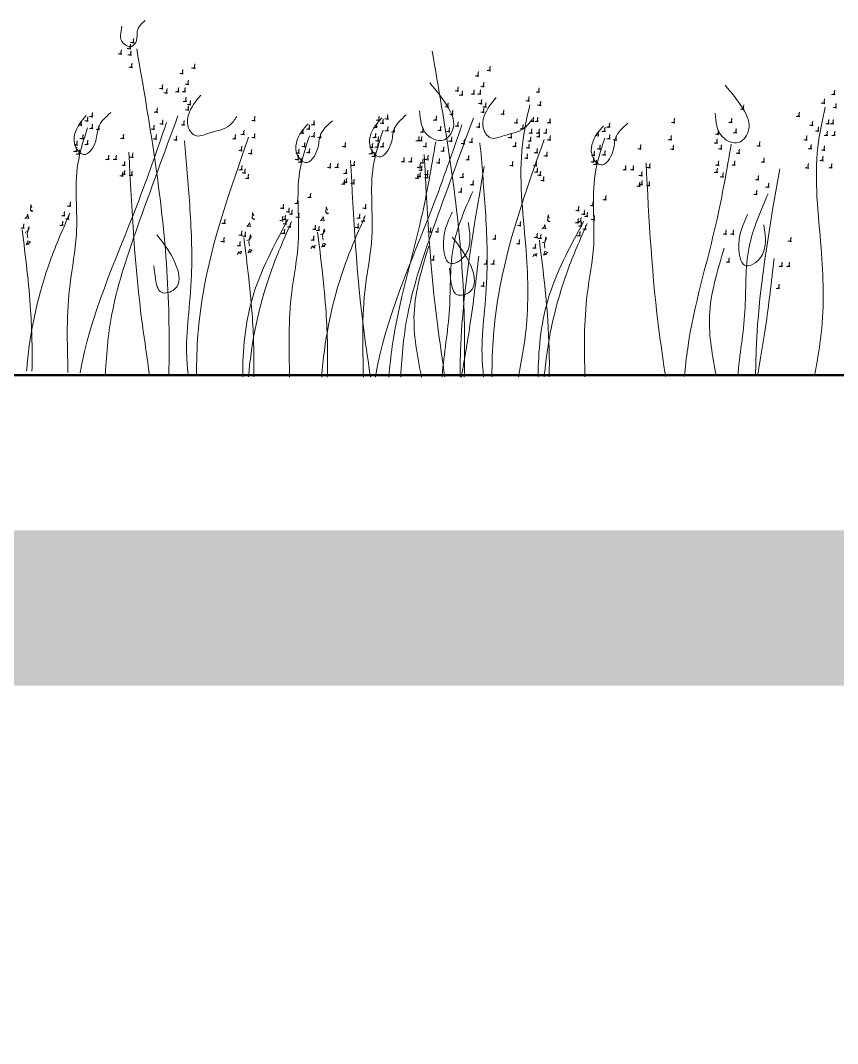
# Model space of a CAD drawing. Header units: metres. Extents: x 0 to 4415, y 1197 to 2590.
# Drawn here: x 1870.409 to 1870.936, y 1202.657 to 1203.317 of the extents above; entities that cross this region are included whole.
import ezdxf

# ---------------------------------------------------------------- set-up
doc = ezdxf.new("R2010")
doc.units = ezdxf.units.M
doc.linetypes.add('CACHE2', pattern=[4.7625, 3.175, -1.5875])
doc.layers.add('A_VEGETATION', color=7, linetype='Continuous', lineweight=9, true_color=0x009900)
for name, color, linetype, lineweight in [('caché', 20, 'CACHE2', 13), ('mur', 7, 'Continuous', 50), ('vue', 7, 'Continuous', 5)]:
    doc.layers.add(name, color=color, linetype=linetype, lineweight=lineweight)

# ---------------------------------------------------------------- blocks, each defined once
blk = doc.blocks.new('Arbustes 1_coupes')
at = {"flags": 128}
for points in [[(2.689, 5.401), (2.696, 5.34), (2.645, 5.349), (2.689, 5.358), (2.696, 5.419)], [(2.486, 5.216), (2.493, 5.155), (2.441, 5.164), (2.486, 5.172), (2.493, 5.233)], [(2.636, 5.304), (2.643, 5.243), (2.591, 5.252), (2.636, 5.261), (2.643, 5.322)], [(2.645, 5.198), (2.652, 5.138), (2.6, 5.146), (2.645, 5.155), (2.652, 5.216)], [(2.661, 4.996), (2.668, 4.935), (2.617, 4.943), (2.661, 4.952), (2.668, 5.013)], [(3.498, 4.89), (3.505, 4.829), (3.454, 4.838), (3.498, 4.846), (3.505, 4.907)], [(3.693, 4.978), (3.7, 4.917), (3.648, 4.926), (3.693, 4.935), (3.7, 4.996)], [(8.552, 4.929), (8.559, 4.868), (8.507, 4.877), (8.552, 4.885), (8.559, 4.946)], [(3.587, 4.714), (3.594, 4.654), (3.543, 4.662), (3.587, 4.671), (3.594, 4.732)], [(8.357, 4.84), (8.364, 4.78), (8.313, 4.788), (8.357, 4.797), (8.364, 4.858)], [(3.165, 4.643), (3.172, 4.583), (3.121, 4.591), (3.165, 4.6), (3.172, 4.661)], [(3.236, 4.574), (3.243, 4.513), (3.191, 4.522), (3.236, 4.53), (3.243, 4.591)], [(3.428, 4.591), (3.435, 4.53), (3.383, 4.539), (3.428, 4.548), (3.435, 4.609)], [(3.533, 4.591), (3.54, 4.53), (3.489, 4.539), (3.533, 4.548), (3.54, 4.609)], [(8.025, 4.594), (8.032, 4.533), (7.98, 4.542), (8.025, 4.551), (8.032, 4.612)], [(8.095, 4.525), (8.102, 4.464), (8.05, 4.472), (8.095, 4.481), (8.102, 4.542)], [(8.287, 4.542), (8.294, 4.481), (8.243, 4.49), (8.287, 4.498), (8.294, 4.559)], [(8.393, 4.542), (8.4, 4.481), (8.348, 4.49), (8.393, 4.498), (8.4, 4.559)], [(8.446, 4.665), (8.453, 4.604), (8.402, 4.613), (8.446, 4.622), (8.453, 4.683)], [(9.358, 4.572), (9.365, 4.512), (9.314, 4.52), (9.358, 4.529), (9.365, 4.59)], [(3.552, 4.433), (3.559, 4.372), (3.508, 4.381), (3.552, 4.39), (3.559, 4.451)], [(3.622, 4.38), (3.629, 4.319), (3.578, 4.327), (3.622, 4.336), (3.629, 4.397)], [(8.411, 4.384), (8.418, 4.323), (8.367, 4.332), (8.411, 4.341), (8.418, 4.401)], [(9.19, 4.427), (9.197, 4.367), (9.145, 4.375), (9.19, 4.384), (9.197, 4.445)], [(14.049, 4.378), (14.056, 4.317), (14.004, 4.326), (14.049, 4.335), (14.056, 4.396)], [(14.217, 4.523), (14.225, 4.462), (14.173, 4.471), (14.217, 4.48), (14.225, 4.541)], [(3.076, 4.256), (3.083, 4.196), (3.032, 4.204), (3.076, 4.213), (3.083, 4.274)], [(3.587, 4.293), (3.594, 4.232), (3.543, 4.241), (3.587, 4.249), (3.594, 4.31)], [(7.86, 4.332), (7.867, 4.271), (7.816, 4.28), (7.86, 4.288), (7.867, 4.349)], [(7.935, 4.207), (7.942, 4.146), (7.891, 4.155), (7.935, 4.164), (7.942, 4.225)], [(8.446, 4.243), (8.453, 4.183), (8.402, 4.191), (8.446, 4.2), (8.453, 4.261)], [(8.482, 4.33), (8.489, 4.27), (8.437, 4.278), (8.482, 4.287), (8.489, 4.348)], [(8.777, 4.21), (8.784, 4.149), (8.732, 4.158), (8.777, 4.167), (8.784, 4.228)], [(9.382, 4.355), (9.389, 4.294), (9.337, 4.303), (9.382, 4.312), (9.389, 4.372)], [(12.72, 4.283), (12.727, 4.222), (12.675, 4.23), (12.72, 4.239), (12.727, 4.3)], [(14.241, 4.306), (14.248, 4.245), (14.196, 4.254), (14.241, 4.262), (14.248, 4.323)], [(1.827, 4.046), (1.834, 3.985), (1.782, 3.994), (1.827, 4.003), (1.834, 4.064)], [(1.932, 4.116), (1.939, 4.055), (1.888, 4.064), (1.932, 4.072), (1.939, 4.133)], [(2.01, 4.187), (2.017, 4.126), (1.965, 4.135), (2.01, 4.143), (2.017, 4.204)], [(3.165, 4.064), (3.172, 4.003), (3.121, 4.012), (3.165, 4.02), (3.172, 4.081)], [(3.517, 4.046), (3.524, 3.985), (3.472, 3.994), (3.517, 4.003), (3.524, 4.064)], [(4.68, 4.116), (4.687, 4.055), (4.635, 4.064), (4.68, 4.072), (4.687, 4.133)], [(5.657, 4.045), (5.664, 3.984), (5.612, 3.993), (5.657, 4.001), (5.664, 4.062)], [(6.724, 4.114), (6.731, 4.054), (6.679, 4.062), (6.724, 4.071), (6.731, 4.132)], [(6.792, 4.067), (6.799, 4.006), (6.747, 4.014), (6.792, 4.023), (6.799, 4.084)], [(6.869, 4.138), (6.876, 4.077), (6.824, 4.085), (6.869, 4.094), (6.876, 4.155)], [(7.666, 4.114), (7.673, 4.054), (7.621, 4.062), (7.666, 4.071), (7.673, 4.132)], [(8.995, 4.065), (9.002, 4.004), (8.95, 4.013), (8.995, 4.022), (9.002, 4.083)], [(9.262, 4.09), (9.269, 4.029), (9.218, 4.038), (9.262, 4.046), (9.269, 4.107)], [(9.335, 4.09), (9.342, 4.029), (9.29, 4.038), (9.335, 4.046), (9.342, 4.107)], [(9.539, 4.067), (9.546, 4.006), (9.494, 4.014), (9.539, 4.023), (9.546, 4.084)], [(11.583, 4.065), (11.59, 4.004), (11.538, 4.013), (11.583, 4.022), (11.59, 4.083)], [(12.525, 4.065), (12.532, 4.004), (12.481, 4.013), (12.525, 4.022), (12.532, 4.083)], [(13.636, 4.161), (13.643, 4.1), (13.592, 4.109), (13.636, 4.117), (13.643, 4.178)], [(14.121, 4.041), (14.128, 3.98), (14.077, 3.988), (14.121, 3.997), (14.128, 4.058)], [(14.194, 4.041), (14.201, 3.98), (14.15, 3.988), (14.194, 3.997), (14.201, 4.058)], [(2.01, 3.993), (2.017, 3.932), (1.965, 3.941), (2.01, 3.949), (2.017, 4.01)], [(2.118, 3.975), (2.125, 3.914), (2.073, 3.923), (2.118, 3.932), (2.125, 3.993)], [(3.022, 3.975), (3.029, 3.914), (2.978, 3.923), (3.022, 3.932), (3.029, 3.993)], [(4.501, 3.887), (4.508, 3.826), (4.457, 3.835), (4.501, 3.843), (4.508, 3.904)], [(5.474, 3.904), (5.481, 3.843), (5.43, 3.852), (5.474, 3.861), (5.481, 3.922)], [(5.58, 3.974), (5.587, 3.913), (5.535, 3.922), (5.58, 3.93), (5.587, 3.991)], [(6.686, 3.997), (6.693, 3.936), (6.642, 3.945), (6.686, 3.954), (6.693, 4.014)], [(6.869, 3.943), (6.876, 3.883), (6.824, 3.891), (6.869, 3.9), (6.876, 3.961)], [(6.977, 3.926), (6.984, 3.865), (6.932, 3.874), (6.977, 3.883), (6.984, 3.943)], [(7.448, 3.92), (7.455, 3.859), (7.403, 3.868), (7.448, 3.877), (7.455, 3.938)], [(7.739, 3.945), (7.746, 3.884), (7.694, 3.893), (7.739, 3.901), (7.746, 3.962)], [(7.882, 3.926), (7.889, 3.865), (7.837, 3.874), (7.882, 3.883), (7.889, 3.943)], [(8.025, 4.014), (8.032, 3.954), (7.98, 3.962), (8.025, 3.971), (8.032, 4.032)], [(8.376, 3.997), (8.383, 3.936), (8.332, 3.945), (8.376, 3.954), (8.383, 4.014)], [(9.091, 3.97), (9.098, 3.909), (9.047, 3.917), (9.091, 3.926), (9.098, 3.987)], [(9.236, 3.897), (9.243, 3.836), (9.192, 3.845), (9.236, 3.854), (9.243, 3.914)], [(9.358, 3.897), (9.365, 3.836), (9.314, 3.845), (9.358, 3.854), (9.365, 3.914)], [(9.478, 3.897), (9.485, 3.836), (9.433, 3.845), (9.478, 3.854), (9.485, 3.914)], [(10.333, 3.855), (10.34, 3.794), (10.289, 3.803), (10.333, 3.812), (10.34, 3.872)], [(10.439, 3.925), (10.446, 3.864), (10.394, 3.872), (10.439, 3.881), (10.446, 3.942)], [(10.516, 3.996), (10.523, 3.935), (10.472, 3.943), (10.516, 3.952), (10.523, 4.013)], [(12.307, 3.871), (12.314, 3.81), (12.263, 3.819), (12.307, 3.828), (12.314, 3.888)], [(12.598, 3.896), (12.605, 3.835), (12.553, 3.843), (12.598, 3.852), (12.605, 3.913)], [(13.854, 4.016), (13.861, 3.955), (13.81, 3.964), (13.854, 3.972), (13.861, 4.033)], [(13.95, 3.92), (13.957, 3.859), (13.906, 3.868), (13.95, 3.877), (13.957, 3.938)], [(1.757, 3.72), (1.764, 3.659), (1.712, 3.668), (1.757, 3.677), (1.764, 3.738)], [(1.853, 3.826), (1.86, 3.765), (1.808, 3.774), (1.853, 3.783), (1.86, 3.843)], [(1.932, 3.729), (1.939, 3.668), (1.888, 3.677), (1.932, 3.686), (1.939, 3.746)], [(2.521, 3.826), (2.528, 3.765), (2.476, 3.774), (2.521, 3.783), (2.528, 3.843)], [(3.057, 3.817), (3.065, 3.757), (3.013, 3.765), (3.057, 3.774), (3.065, 3.835)], [(3.393, 3.8), (3.4, 3.739), (3.348, 3.748), (3.393, 3.757), (3.4, 3.817)], [(4.361, 3.817), (4.368, 3.757), (4.316, 3.765), (4.361, 3.774), (4.368, 3.835)], [(4.68, 3.835), (4.687, 3.774), (4.635, 3.783), (4.68, 3.791), (4.687, 3.852)], [(5.5, 3.684), (5.507, 3.623), (5.455, 3.632), (5.5, 3.641), (5.507, 3.701)], [(5.657, 3.851), (5.664, 3.79), (5.612, 3.799), (5.657, 3.807), (5.664, 3.868)], [(5.765, 3.833), (5.772, 3.772), (5.72, 3.781), (5.765, 3.79), (5.772, 3.851)], [(6.168, 3.684), (6.175, 3.623), (6.123, 3.632), (6.168, 3.641), (6.175, 3.701)], [(6.67, 3.833), (6.677, 3.772), (6.625, 3.781), (6.67, 3.79), (6.677, 3.851)], [(6.712, 3.777), (6.719, 3.716), (6.667, 3.725), (6.712, 3.733), (6.719, 3.794)], [(7.38, 3.777), (7.387, 3.716), (7.335, 3.725), (7.38, 3.733), (7.387, 3.794)], [(7.424, 3.775), (7.431, 3.715), (7.38, 3.723), (7.424, 3.732), (7.431, 3.793)], [(7.917, 3.768), (7.924, 3.707), (7.872, 3.716), (7.917, 3.725), (7.924, 3.786)], [(8.125, 3.728), (8.132, 3.667), (8.081, 3.675), (8.125, 3.684), (8.132, 3.745)], [(8.252, 3.751), (8.259, 3.69), (8.207, 3.699), (8.252, 3.707), (8.259, 3.768)], [(8.899, 3.825), (8.906, 3.764), (8.854, 3.772), (8.899, 3.781), (8.906, 3.842)], [(9.22, 3.768), (9.227, 3.707), (9.175, 3.716), (9.22, 3.725), (9.227, 3.786)], [(9.361, 3.838), (9.368, 3.777), (9.316, 3.786), (9.361, 3.794), (9.368, 3.855)], [(9.539, 3.786), (9.546, 3.725), (9.494, 3.733), (9.539, 3.742), (9.546, 3.803)], [(10.516, 3.801), (10.523, 3.741), (10.472, 3.749), (10.516, 3.758), (10.523, 3.819)], [(10.624, 3.784), (10.631, 3.723), (10.58, 3.732), (10.624, 3.741), (10.631, 3.801)], [(11.529, 3.784), (11.536, 3.723), (11.484, 3.732), (11.529, 3.741), (11.536, 3.801)], [(12.284, 3.726), (12.291, 3.665), (12.239, 3.674), (12.284, 3.683), (12.291, 3.743)], [(13.758, 3.775), (13.765, 3.715), (13.714, 3.723), (13.758, 3.732), (13.765, 3.793)], [(14.096, 3.848), (14.103, 3.787), (14.051, 3.796), (14.096, 3.804), (14.103, 3.865)], [(14.217, 3.848), (14.225, 3.787), (14.173, 3.796), (14.217, 3.804), (14.225, 3.865)], [(1.747, 3.615), (1.754, 3.554), (1.703, 3.562), (1.747, 3.571), (1.754, 3.632)], [(1.792, 3.571), (1.799, 3.51), (1.747, 3.519), (1.792, 3.528), (1.799, 3.588)], [(2.671, 3.517), (2.678, 3.457), (2.626, 3.465), (2.671, 3.474), (2.678, 3.535)], [(4.466, 3.623), (4.473, 3.562), (4.422, 3.571), (4.466, 3.58), (4.473, 3.641)], [(4.626, 3.571), (4.633, 3.51), (4.581, 3.519), (4.626, 3.528), (4.633, 3.588)], [(5.404, 3.578), (5.411, 3.517), (5.359, 3.526), (5.404, 3.535), (5.411, 3.596)], [(5.58, 3.587), (5.587, 3.526), (5.535, 3.535), (5.58, 3.544), (5.587, 3.604)], [(6.606, 3.565), (6.613, 3.504), (6.562, 3.513), (6.606, 3.522), (6.613, 3.583)], [(6.616, 3.671), (6.623, 3.61), (6.571, 3.619), (6.616, 3.628), (6.623, 3.688)], [(6.651, 3.522), (6.658, 3.461), (6.606, 3.47), (6.651, 3.478), (6.658, 3.539)], [(6.705, 3.675), (6.712, 3.615), (6.66, 3.623), (6.705, 3.632), (6.712, 3.693)], [(6.792, 3.68), (6.799, 3.619), (6.747, 3.628), (6.792, 3.636), (6.799, 3.697)], [(7.497, 3.68), (7.504, 3.619), (7.453, 3.628), (7.497, 3.636), (7.504, 3.697)], [(7.788, 3.607), (7.795, 3.546), (7.743, 3.555), (7.788, 3.564), (7.795, 3.625)], [(8.972, 3.68), (8.979, 3.619), (8.927, 3.628), (8.972, 3.636), (8.979, 3.697)], [(9.19, 3.655), (9.197, 3.594), (9.145, 3.603), (9.19, 3.612), (9.197, 3.672)], [(9.325, 3.574), (9.332, 3.513), (9.281, 3.522), (9.325, 3.53), (9.332, 3.591)], [(9.485, 3.522), (9.492, 3.461), (9.44, 3.47), (9.485, 3.478), (9.492, 3.539)], [(10.263, 3.529), (10.27, 3.468), (10.219, 3.477), (10.263, 3.486), (10.27, 3.546)], [(10.359, 3.635), (10.366, 3.574), (10.315, 3.583), (10.359, 3.591), (10.366, 3.652)], [(10.439, 3.538), (10.446, 3.477), (10.394, 3.486), (10.439, 3.494), (10.446, 3.555)], [(11.027, 3.635), (11.034, 3.574), (10.983, 3.583), (11.027, 3.591), (11.034, 3.652)], [(11.564, 3.626), (11.571, 3.565), (11.519, 3.574), (11.564, 3.583), (11.571, 3.644)], [(12.356, 3.63), (12.363, 3.57), (12.312, 3.578), (12.356, 3.587), (12.363, 3.648)], [(12.647, 3.558), (12.654, 3.497), (12.602, 3.506), (12.647, 3.515), (12.654, 3.575)], [(12.985, 3.678), (12.992, 3.617), (12.94, 3.626), (12.985, 3.635), (12.992, 3.696)], [(13.831, 3.63), (13.838, 3.57), (13.786, 3.578), (13.831, 3.587), (13.838, 3.648)], [(14.049, 3.606), (14.056, 3.545), (14.004, 3.554), (14.049, 3.562), (14.056, 3.623)], [(2.275, 3.483), (2.282, 3.422), (2.23, 3.43), (2.275, 3.439), (2.282, 3.5)], [(2.399, 3.483), (2.406, 3.422), (2.354, 3.43), (2.399, 3.439), (2.406, 3.5)], [(2.539, 3.386), (2.546, 3.325), (2.495, 3.333), (2.539, 3.342), (2.546, 3.403)], [(5.394, 3.473), (5.402, 3.412), (5.35, 3.42), (5.394, 3.429), (5.402, 3.49)], [(5.439, 3.429), (5.446, 3.368), (5.394, 3.377), (5.439, 3.386), (5.446, 3.446)], [(6.318, 3.375), (6.325, 3.315), (6.274, 3.323), (6.318, 3.332), (6.325, 3.393)], [(7.134, 3.433), (7.141, 3.373), (7.089, 3.381), (7.134, 3.39), (7.141, 3.451)], [(7.258, 3.433), (7.265, 3.373), (7.213, 3.381), (7.258, 3.39), (7.265, 3.451)], [(7.448, 3.413), (7.455, 3.352), (7.403, 3.361), (7.448, 3.37), (7.455, 3.43)], [(7.53, 3.468), (7.537, 3.407), (7.485, 3.416), (7.53, 3.425), (7.537, 3.486)], [(7.715, 3.413), (7.722, 3.352), (7.671, 3.361), (7.715, 3.37), (7.722, 3.43)], [(8.198, 3.462), (8.205, 3.401), (8.153, 3.41), (8.198, 3.419), (8.205, 3.48)], [(8.922, 3.365), (8.929, 3.304), (8.878, 3.313), (8.922, 3.322), (8.929, 3.383)], [(9.164, 3.486), (9.171, 3.425), (9.119, 3.433), (9.164, 3.442), (9.171, 3.503)], [(9.309, 3.365), (9.316, 3.304), (9.265, 3.313), (9.309, 3.322), (9.316, 3.383)], [(10.254, 3.423), (10.261, 3.362), (10.209, 3.371), (10.254, 3.38), (10.261, 3.441)], [(10.298, 3.38), (10.305, 3.319), (10.254, 3.328), (10.298, 3.336), (10.305, 3.397)], [(12.307, 3.364), (12.314, 3.303), (12.263, 3.312), (12.307, 3.32), (12.314, 3.381)], [(12.574, 3.364), (12.581, 3.303), (12.53, 3.312), (12.574, 3.32), (12.581, 3.381)], [(13.057, 3.413), (13.064, 3.352), (13.013, 3.361), (13.057, 3.37), (13.064, 3.43)], [(14.023, 3.436), (14.03, 3.375), (13.978, 3.384), (14.023, 3.393), (14.03, 3.454)], [(2.504, 3.21), (2.511, 3.149), (2.46, 3.158), (2.504, 3.167), (2.511, 3.228)], [(2.539, 3.236), (2.546, 3.175), (2.495, 3.184), (2.539, 3.193), (2.546, 3.254)], [(2.661, 3.219), (2.668, 3.158), (2.617, 3.167), (2.661, 3.175), (2.668, 3.236)], [(4.466, 3.307), (4.473, 3.246), (4.422, 3.255), (4.466, 3.264), (4.473, 3.325)], [(4.52, 3.254), (4.527, 3.193), (4.476, 3.202), (4.52, 3.21), (4.527, 3.271)], [(5.922, 3.341), (5.929, 3.28), (5.877, 3.288), (5.922, 3.297), (5.929, 3.358)], [(6.046, 3.341), (6.053, 3.28), (6.002, 3.288), (6.046, 3.297), (6.053, 3.358)], [(6.187, 3.244), (6.194, 3.183), (6.142, 3.191), (6.187, 3.2), (6.194, 3.261)], [(7.399, 3.336), (7.406, 3.275), (7.354, 3.284), (7.399, 3.293), (7.406, 3.354)], [(7.399, 3.187), (7.406, 3.126), (7.354, 3.135), (7.399, 3.144), (7.406, 3.204)], [(7.424, 3.293), (7.431, 3.232), (7.38, 3.241), (7.424, 3.249), (7.431, 3.31)], [(7.521, 3.22), (7.528, 3.159), (7.476, 3.168), (7.521, 3.177), (7.528, 3.238)], [(9.325, 3.258), (9.332, 3.197), (9.281, 3.206), (9.325, 3.215), (9.332, 3.275)], [(9.379, 3.204), (9.386, 3.144), (9.335, 3.152), (9.379, 3.161), (9.386, 3.222)], [(10.781, 3.291), (10.788, 3.23), (10.737, 3.239), (10.781, 3.248), (10.788, 3.309)], [(10.905, 3.291), (10.912, 3.23), (10.861, 3.239), (10.905, 3.248), (10.912, 3.309)], [(11.046, 3.194), (11.053, 3.133), (11.001, 3.142), (11.046, 3.151), (11.053, 3.212)], [(11.177, 3.326), (11.184, 3.265), (11.133, 3.274), (11.177, 3.283), (11.184, 3.344)], [(12.284, 3.244), (12.291, 3.183), (12.239, 3.191), (12.284, 3.2), (12.291, 3.261)], [(13.781, 3.316), (13.789, 3.255), (13.737, 3.264), (13.781, 3.273), (13.789, 3.333)], [(14.168, 3.316), (14.175, 3.255), (14.124, 3.264), (14.168, 3.273), (14.175, 3.333)], [(4.572, 3.165), (4.579, 3.104), (4.527, 3.113), (4.572, 3.122), (4.579, 3.183)], [(6.152, 3.068), (6.159, 3.007), (6.107, 3.016), (6.152, 3.025), (6.159, 3.086)], [(6.187, 3.094), (6.194, 3.033), (6.142, 3.042), (6.187, 3.051), (6.194, 3.112)], [(6.309, 3.077), (6.316, 3.016), (6.264, 3.025), (6.309, 3.033), (6.316, 3.094)], [(7.363, 3.161), (7.371, 3.1), (7.319, 3.109), (7.363, 3.117), (7.371, 3.178)], [(7.521, 3.17), (7.528, 3.109), (7.476, 3.117), (7.521, 3.126), (7.528, 3.187)], [(8.102, 3.173), (8.109, 3.112), (8.057, 3.12), (8.102, 3.129), (8.109, 3.19)], [(8.271, 3.051), (8.278, 2.99), (8.226, 2.999), (8.271, 3.007), (8.278, 3.068)], [(9.431, 3.116), (9.438, 3.055), (9.386, 3.064), (9.431, 3.073), (9.438, 3.133)], [(11.011, 3.019), (11.018, 2.958), (10.966, 2.967), (11.011, 2.975), (11.018, 3.036)], [(11.046, 3.045), (11.053, 2.984), (11.001, 2.993), (11.046, 3.002), (11.053, 3.062)], [(11.168, 3.028), (11.175, 2.967), (11.123, 2.975), (11.168, 2.984), (11.175, 3.045)], [(12.38, 3.171), (12.387, 3.11), (12.335, 3.119), (12.38, 3.128), (12.387, 3.188)], [(12.961, 3.123), (12.968, 3.062), (12.917, 3.071), (12.961, 3.08), (12.968, 3.141)], [(5.594, 2.849), (5.601, 2.789), (5.549, 2.797), (5.594, 2.806), (5.601, 2.867)], [(8.076, 2.931), (8.083, 2.87), (8.032, 2.878), (8.076, 2.887), (8.083, 2.948)], [(12.935, 2.881), (12.942, 2.82), (12.891, 2.829), (12.935, 2.838), (12.942, 2.899)], [(13.13, 3.002), (13.137, 2.941), (13.085, 2.949), (13.13, 2.958), (13.137, 3.019)], [(0.99, 2.612), (1.016, 2.577), (1.032, 2.586), (0.99, 2.594), (0.997, 2.691), (1.016, 2.638)], [(1.642, 2.718), (1.649, 2.657), (1.597, 2.665), (1.642, 2.674), (1.649, 2.735)], [(5.383, 2.752), (5.39, 2.691), (5.338, 2.7), (5.383, 2.709), (5.39, 2.77)], [(10.242, 2.703), (10.249, 2.642), (10.197, 2.651), (10.242, 2.66), (10.249, 2.72)], [(10.453, 2.8), (10.46, 2.739), (10.408, 2.748), (10.453, 2.757), (10.46, 2.817)], [(0.92, 2.471), (0.962, 2.462), (0.945, 2.532), (0.936, 2.497), (0.901, 2.462)], [(1.543, 2.558), (1.55, 2.497), (1.499, 2.506), (1.543, 2.515), (1.55, 2.575)], [(1.614, 2.506), (1.621, 2.445), (1.569, 2.454), (1.614, 2.462), (1.621, 2.523)], [(4.637, 2.47), (4.663, 2.435), (4.68, 2.444), (4.637, 2.452), (4.644, 2.549), (4.663, 2.496)], [(5.146, 2.673), (5.153, 2.612), (5.101, 2.62), (5.146, 2.629), (5.153, 2.69)], [(5.242, 2.612), (5.249, 2.551), (5.198, 2.56), (5.242, 2.568), (5.249, 2.629)], [(5.289, 2.575), (5.296, 2.515), (5.244, 2.523), (5.289, 2.532), (5.296, 2.593)], [(5.402, 2.523), (5.409, 2.462), (5.357, 2.471), (5.402, 2.48), (5.409, 2.541)], [(5.849, 2.562), (5.875, 2.528), (5.891, 2.536), (5.849, 2.545), (5.856, 2.642), (5.875, 2.589)], [(6.402, 2.509), (6.409, 2.448), (6.358, 2.457), (6.402, 2.465), (6.409, 2.526)], [(6.501, 2.668), (6.508, 2.607), (6.456, 2.616), (6.501, 2.625), (6.508, 2.686)], [(10.005, 2.623), (10.012, 2.562), (9.961, 2.571), (10.005, 2.58), (10.012, 2.641)], [(10.101, 2.562), (10.108, 2.502), (10.057, 2.51), (10.101, 2.519), (10.108, 2.58)], [(10.148, 2.526), (10.155, 2.465), (10.104, 2.474), (10.148, 2.483), (10.155, 2.544)], [(0.875, 2.357), (0.882, 2.296), (0.831, 2.304), (0.875, 2.313), (0.882, 2.374)], [(1.517, 2.4), (1.524, 2.339), (1.473, 2.348), (1.517, 2.357), (1.524, 2.418)], [(4.185, 2.426), (4.192, 2.365), (4.14, 2.374), (4.185, 2.383), (4.192, 2.444)], [(4.567, 2.329), (4.609, 2.32), (4.593, 2.39), (4.583, 2.355), (4.548, 2.32)], [(5.137, 2.471), (5.144, 2.41), (5.092, 2.419), (5.137, 2.428), (5.144, 2.489)], [(5.181, 2.489), (5.188, 2.428), (5.137, 2.436), (5.181, 2.445), (5.188, 2.506)], [(5.191, 2.416), (5.198, 2.355), (5.146, 2.364), (5.191, 2.373), (5.198, 2.433)], [(5.261, 2.364), (5.268, 2.303), (5.216, 2.312), (5.261, 2.32), (5.268, 2.381)], [(5.779, 2.422), (5.821, 2.413), (5.805, 2.483), (5.795, 2.448), (5.76, 2.413)], [(6.377, 2.351), (6.384, 2.29), (6.332, 2.299), (6.377, 2.307), (6.384, 2.368)], [(6.473, 2.457), (6.48, 2.396), (6.428, 2.404), (6.473, 2.413), (6.48, 2.474)], [(9.044, 2.377), (9.051, 2.316), (9, 2.325), (9.044, 2.333), (9.051, 2.394)], [(9.497, 2.42), (9.522, 2.386), (9.539, 2.394), (9.497, 2.403), (9.504, 2.5), (9.522, 2.447)], [(9.996, 2.422), (10.003, 2.361), (9.951, 2.37), (9.996, 2.378), (10.003, 2.439)], [(10.04, 2.439), (10.047, 2.378), (9.996, 2.387), (10.04, 2.396), (10.047, 2.457)], [(10.05, 2.367), (10.057, 2.306), (10.005, 2.315), (10.05, 2.323), (10.057, 2.384)], [(10.261, 2.474), (10.268, 2.413), (10.216, 2.422), (10.261, 2.431), (10.268, 2.491)], [(0.945, 2.145), (0.936, 2.207), (0.962, 2.331), (0.971, 2.296), (0.945, 2.251), (0.901, 2.233)], [(4.462, 2.232), (4.469, 2.171), (4.417, 2.18), (4.462, 2.189), (4.469, 2.249)], [(4.523, 2.215), (4.53, 2.154), (4.478, 2.162), (4.523, 2.171), (4.53, 2.232)], [(4.593, 2.003), (4.583, 2.065), (4.609, 2.189), (4.619, 2.154), (4.593, 2.109), (4.548, 2.091)], [(5.165, 2.258), (5.172, 2.197), (5.12, 2.206), (5.165, 2.215), (5.172, 2.276)], [(5.673, 2.325), (5.68, 2.264), (5.629, 2.273), (5.673, 2.281), (5.68, 2.342)], [(5.734, 2.307), (5.741, 2.247), (5.69, 2.255), (5.734, 2.264), (5.741, 2.325)], [(5.805, 2.096), (5.795, 2.158), (5.821, 2.281), (5.83, 2.247), (5.805, 2.202), (5.76, 2.184)], [(7.57, 2.278), (7.577, 2.218), (7.525, 2.226), (7.57, 2.235), (7.577, 2.296)], [(7.689, 2.278), (7.696, 2.218), (7.645, 2.226), (7.689, 2.235), (7.696, 2.296)], [(9.321, 2.183), (9.328, 2.122), (9.276, 2.131), (9.321, 2.139), (9.328, 2.2)], [(9.426, 2.28), (9.468, 2.271), (9.452, 2.341), (9.443, 2.306), (9.408, 2.271)], [(10.024, 2.209), (10.031, 2.148), (9.979, 2.157), (10.024, 2.165), (10.031, 2.226)], [(10.12, 2.315), (10.127, 2.254), (10.076, 2.262), (10.12, 2.271), (10.127, 2.332)], [(12.429, 2.229), (12.436, 2.168), (12.384, 2.177), (12.429, 2.186), (12.436, 2.247)], [(12.549, 2.229), (12.556, 2.168), (12.504, 2.177), (12.549, 2.186), (12.556, 2.247)], [(0.92, 2.031), (0.99, 2.076), (0.945, 2.093), (0.927, 2.039), (0.971, 2.039)], [(4.169, 2.128), (4.176, 2.067), (4.124, 2.076), (4.169, 2.084), (4.176, 2.145)], [(4.433, 2.057), (4.44, 1.996), (4.389, 2.005), (4.433, 2.013), (4.44, 2.074)], [(5.645, 2.149), (5.652, 2.089), (5.601, 2.097), (5.645, 2.106), (5.652, 2.167)], [(5.779, 1.981), (5.849, 2.026), (5.805, 2.044), (5.786, 1.99), (5.83, 1.99)], [(8.634, 2.158), (8.641, 2.097), (8.589, 2.106), (8.634, 2.115), (8.641, 2.176)], [(9.028, 2.078), (9.035, 2.018), (8.983, 2.026), (9.028, 2.035), (9.035, 2.096)], [(9.293, 2.007), (9.3, 1.947), (9.248, 1.955), (9.293, 1.964), (9.3, 2.025)], [(9.382, 2.165), (9.389, 2.105), (9.337, 2.113), (9.382, 2.122), (9.389, 2.183)], [(9.452, 1.954), (9.443, 2.016), (9.468, 2.139), (9.478, 2.105), (9.452, 2.06), (9.408, 2.042)], [(13.493, 2.109), (13.5, 2.048), (13.449, 2.057), (13.493, 2.065), (13.5, 2.126)], [(4.408, 1.907), (4.452, 1.871), (4.462, 1.916), (4.417, 1.897), (4.391, 1.863)], [(4.567, 1.889), (4.637, 1.934), (4.593, 1.951), (4.574, 1.897), (4.619, 1.897)], [(5.62, 2), (5.664, 1.964), (5.673, 2.009), (5.629, 1.99), (5.603, 1.955)], [(9.267, 1.858), (9.311, 1.822), (9.321, 1.867), (9.276, 1.848), (9.25, 1.813)], [(9.426, 1.839), (9.497, 1.884), (9.452, 1.902), (9.433, 1.848), (9.478, 1.848)], [(7.617, 1.819), (7.624, 1.758), (7.572, 1.767), (7.617, 1.776), (7.624, 1.836)], [(8.489, 1.747), (8.496, 1.686), (8.444, 1.694), (8.489, 1.703), (8.496, 1.764)], [(8.608, 1.747), (8.615, 1.686), (8.564, 1.694), (8.608, 1.703), (8.615, 1.764)], [(12.476, 1.77), (12.483, 1.709), (12.431, 1.718), (12.476, 1.726), (12.483, 1.787)], [(13.348, 1.697), (13.355, 1.636), (13.303, 1.645), (13.348, 1.654), (13.355, 1.715)], [(13.467, 1.697), (13.474, 1.636), (13.423, 1.645), (13.467, 1.654), (13.474, 1.715)], [(8.439, 1.384), (8.446, 1.323), (8.395, 1.332), (8.439, 1.341), (8.446, 1.402)], [(13.299, 1.335), (13.306, 1.274), (13.254, 1.283), (13.299, 1.292), (13.306, 1.352)]]:
    blk.add_lwpolyline(points, dxfattribs=at)
for points in [[(2.504, 5.619), (2.518, 5.346), (2.659, 5.287), (2.743, 5.381), (2.755, 5.535), (2.884, 5.713)], [(7.396, 4.214), (7.516, 3.828), (7.783, 3.732), (7.952, 3.949), (7.856, 4.287), (7.565, 4.674)], [(12.256, 4.165), (12.375, 3.778), (12.642, 3.683), (12.811, 3.9), (12.715, 4.238), (12.424, 4.625)], [(3.796, 4.483), (3.594, 4.162), (3.583, 3.985), (3.702, 3.819), (3.927, 3.855), (4.269, 3.985), (4.389, 4.128)], [(8.655, 4.433), (8.453, 4.113), (8.442, 3.936), (8.561, 3.77), (8.786, 3.806), (9.129, 3.936), (9.248, 4.078)], [(1.914, 4.151), (1.806, 4.02), (1.735, 3.642), (1.867, 3.512), (2.068, 3.736), (2.115, 3.961), (2.317, 4.199)], [(5.561, 4.009), (5.453, 3.878), (5.383, 3.5), (5.514, 3.37), (5.716, 3.594), (5.763, 3.819), (5.964, 4.057)], [(6.773, 4.101), (6.665, 3.971), (6.595, 3.593), (6.726, 3.462), (6.928, 3.687), (6.974, 3.912), (7.176, 4.149)], [(10.42, 3.959), (10.312, 3.829), (10.242, 3.451), (10.373, 3.32), (10.575, 3.545), (10.622, 3.77), (10.823, 4.007)], [(7.928, 2.548), (7.783, 1.968), (7.903, 1.703), (8.048, 1.751), (8.193, 1.944), (8.193, 2.378)], [(12.788, 2.499), (12.642, 1.919), (12.762, 1.654), (12.907, 1.702), (13.052, 1.894), (13.052, 2.329)], [(3.02, 1.678), (3.046, 1.461), (3.142, 1.244), (3.36, 1.292), (3.334, 1.799), (3.069, 2.186)], [(7.879, 1.629), (7.905, 1.412), (8.001, 1.194), (8.219, 1.242), (8.193, 1.749), (7.928, 2.136)]]:
    blk.add_spline(points, degree=3)
for points, knots in [([(3.26, -0.124), (3.274, 0.452), (3.256, 2.255), (2.952, 4.035), (2.746, 5.246)], [0.629046, 0.629046, 0.629046, 0.629046, 1.060659, 1.979923, 1.979923, 1.979923, 1.979923]), ([(8.12, -0.161), (8.133, 0.411), (8.114, 2.21), (7.811, 3.986), (7.605, 5.197)], [0.63224, 0.63224, 0.63224, 0.63224, 1.060659, 1.979923, 1.979923, 1.979923, 1.979923]), ([(9.01, -0.162), (9.059, 0.089), (9.196, 0.798), (9.153, 2.082), (8.992, 3.333), (9.16, 4.095), (9.208, 4.312)], [0.618367, 0.618367, 0.618367, 0.618367, 0.809449, 1.159779, 1.576588, 1.74244, 1.74244, 1.74244, 1.74244]), ([(13.88, -0.156), (13.925, 0.076), (14.054, 0.768), (14.012, 2.032), (13.851, 3.284), (14.02, 4.045), (14.067, 4.262)], [0.632298, 0.632298, 0.632298, 0.632298, 0.809449, 1.159779, 1.576588, 1.74244, 1.74244, 1.74244, 1.74244]), ([(2.218, -0.094), (2.234, 0.259), (2.318, 1.079), (2.801, 2.481), (3.193, 3.53), (3.421, 4.141)], [0.615408, 0.615408, 0.615408, 0.615408, 0.879234, 1.231775, 1.720834, 1.720834, 1.720834, 1.720834]), ([(7.076, -0.159), (7.092, 0.199), (7.176, 1.025), (7.66, 2.431), (8.052, 3.481), (8.28, 4.091)], [0.611352, 0.611352, 0.611352, 0.611352, 0.879234, 1.231775, 1.720834, 1.720834, 1.720834, 1.720834]), ([(1.602, -0.072), (1.589, 0.416), (1.572, 1.177), (1.811, 2.304), (1.682, 3.187), (1.87, 3.754), (1.935, 3.951)], [0.615228, 0.615228, 0.615228, 0.615228, 0.980125, 1.184429, 1.47469, 1.628633, 1.628633, 1.628633, 1.628633]), ([(1.804, -0.079), (1.968, 0.868), (2.601, 2.215), (3.076, 3.581), (3.233, 4.032)], [0.625871, 0.625871, 0.625871, 0.625871, 1.355238, 1.713875, 1.713875, 1.713875, 1.713875]), ([(6.462, -0.158), (6.449, 0.342), (6.429, 1.115), (6.671, 2.255), (6.541, 3.138), (6.729, 3.705), (6.794, 3.901)], [0.605974, 0.605974, 0.605974, 0.605974, 0.980125, 1.184429, 1.47469, 1.628633, 1.628633, 1.628633, 1.628633]), ([(6.658, -0.158), (6.659, -0.155), (6.82, 0.803), (7.458, 2.16), (7.936, 3.532), (8.092, 3.983)], [0.61818, 0.61818, 0.61818, 0.61818, 0.620996, 1.355238, 1.713875, 1.713875, 1.713875, 1.713875]), ([(3.529, 3.735), (3.558, 3.384), (3.62, 2.648), (3.664, 1.673), (3.582, 0.836), (3.538, 0.292), (3.572, -0.036), (3.581, -0.132)], [0, 0, 0, 0, 0.2638175, 0.5544416, 0.7303048, 0.8923745, 0.9681628, 0.9681628, 0.9681628, 0.9681628]), ([(4.583, 3.788), (4.28, 2.94), (3.821, 1.658), (3.714, 0.333), (3.717, -0.135)], [0, 0, 0, 0, 0.66825, 1.010124, 1.010124, 1.010124, 1.010124]), ([(5.248, -0.155), (5.235, 0.314), (5.223, 1.054), (5.459, 2.162), (5.33, 3.045), (5.517, 3.612), (5.582, 3.809)], [0.6298999, 0.6298999, 0.6298999, 0.6298999, 0.980125, 1.1844285, 1.4746905, 1.6286326, 1.6286326, 1.6286326, 1.6286326]), ([(6.882, -0.159), (6.894, 0.011), (6.989, 0.897), (7.391, 2.159), (7.588, 3.287), (7.661, 3.707)], [0.6231237, 0.6231237, 0.6231237, 0.6231237, 0.7509262, 1.2899319, 1.6097799, 1.6097799, 1.6097799, 1.6097799]), ([(9.443, 3.739), (9.139, 2.891), (8.682, 1.616), (8.574, 0.298), (8.576, -0.161)], [0, 0, 0, 0, 0.66825, 1.004504, 1.004504, 1.004504, 1.004504]), ([(10.106, -0.162), (10.094, 0.292), (10.086, 1.019), (10.318, 2.113), (10.189, 2.996), (10.376, 3.563), (10.441, 3.759)], [0.6404493, 0.6404493, 0.6404493, 0.6404493, 0.980125, 1.1844285, 1.4746905, 1.6286326, 1.6286326, 1.6286326, 1.6286326]), ([(2.942, -0.116), (2.906, 0.16), (2.716, 1.396), (2.658, 2.607), (2.612, 3.546)], [0.6273119, 0.6273119, 0.6273119, 0.6273119, 0.8321355, 1.542813, 1.542813, 1.542813, 1.542813]), ([(8.388, 3.686), (8.417, 3.335), (8.479, 2.599), (8.523, 1.624), (8.441, 0.787), (8.398, 0.249), (8.43, -0.071), (8.438, -0.161)], [0, 0, 0, 0, 0.2638175, 0.5544416, 0.7303048, 0.8923745, 0.9628936, 0.9628936, 0.9628936, 0.9628936]), ([(11.745, -0.16), (11.757, -0.006), (11.853, 0.863), (12.25, 2.11), (12.447, 3.238), (12.52, 3.658)], [0.6350692, 0.6350692, 0.6350692, 0.6350692, 0.7509262, 1.2899319, 1.6097799, 1.6097799, 1.6097799, 1.6097799]), ([(6.576, -0.158), (6.543, 0.085), (6.362, 1.287), (6.305, 2.465), (6.259, 3.404)], [0.6519633, 0.6519633, 0.6519633, 0.6519633, 0.8321355, 1.542813, 1.542813, 1.542813, 1.542813]), ([(7.8, -0.16), (7.765, 0.114), (7.575, 1.349), (7.517, 2.557), (7.471, 3.497)], [0.6284856, 0.6284856, 0.6284856, 0.6284856, 0.8321355, 1.542813, 1.542813, 1.542813, 1.542813]), ([(11.429, -0.161), (11.398, 0.066), (11.221, 1.253), (11.164, 2.415), (11.119, 3.355)], [0.6635111, 0.6635111, 0.6635111, 0.6635111, 0.8321355, 1.542813, 1.542813, 1.542813, 1.542813]), ([(7.755, -0.16), (7.756, -0.151), (7.786, 0.221), (7.922, 0.938), (7.866, 1.986), (8.139, 2.6), (8.266, 2.886)], [0.6301154, 0.6301154, 0.6301154, 0.6301154, 0.6369967, 0.9104139, 1.1765895, 1.4077095, 1.4077095, 1.4077095, 1.4077095]), ([(12.619, -0.159), (12.65, 0.196), (12.781, 0.896), (12.725, 1.937), (12.998, 2.551), (13.125, 2.836)], [0.642832, 0.642832, 0.642832, 0.642832, 0.9104139, 1.1765895, 1.4077095, 1.4077095, 1.4077095, 1.4077095]), ([(0.921, -0.044), (0.926, 0.01), (0.982, 0.626), (1.183, 1.514), (1.525, 2.288), (1.639, 2.547)], [0.6257172, 0.6257172, 0.6257172, 0.6257172, 0.6661195, 1.0883514, 1.3002657, 1.3002657, 1.3002657, 1.3002657]), ([(4.476, -0.149), (4.476, 0.292), (4.559, 1.208), (5, 2.017), (5.23, 2.439)], [0.6221867, 0.6221867, 0.6221867, 0.6221867, 0.9488556, 1.3050598, 1.3050598, 1.3050598, 1.3050598]), ([(4.571, -0.151), (4.575, -0.109), (4.632, 0.496), (4.83, 1.372), (5.172, 2.146), (5.287, 2.404)], [0.634476, 0.634476, 0.634476, 0.634476, 0.6661195, 1.0883514, 1.3002657, 1.3002657, 1.3002657, 1.3002657]), ([(5.776, -0.156), (5.781, -0.081), (5.837, 0.556), (6.042, 1.465), (6.384, 2.239), (6.499, 2.497)], [0.6098708, 0.6098708, 0.6098708, 0.6098708, 0.6661195, 1.0883514, 1.3002657, 1.3002657, 1.3002657, 1.3002657]), ([(9.336, -0.162), (9.338, 0.267), (9.424, 1.169), (9.859, 1.968), (10.09, 2.39)], [0.6312652, 0.6312652, 0.6312652, 0.6312652, 0.9488556, 1.3050598, 1.3050598, 1.3050598, 1.3050598]), ([(9.434, -0.162), (9.437, -0.132), (9.494, 0.459), (9.689, 1.323), (10.032, 2.097), (10.146, 2.355)], [0.6440418, 0.6440418, 0.6440418, 0.6440418, 0.6661195, 1.0883514, 1.3002657, 1.3002657, 1.3002657, 1.3002657]), ([(1.01, -0.047), (1.018, 0.286), (1.002, 1.065), (0.908, 1.837), (0.854, 2.277)], [0.6179002, 0.6179002, 0.6179002, 0.6179002, 0.8681547, 1.2006627, 1.2006627, 1.2006627, 1.2006627]), ([(5.867, -0.157), (5.878, 0.197), (5.864, 0.996), (5.767, 1.787), (5.713, 2.228)], [0.602961, 0.602961, 0.602961, 0.602961, 0.8681547, 1.2006627, 1.2006627, 1.2006627, 1.2006627]), ([(4.658, -0.152), (4.665, 0.169), (4.648, 0.936), (4.555, 1.695), (4.501, 2.135)], [0.6272938, 0.6272938, 0.6272938, 0.6272938, 0.8681547, 1.2006627, 1.2006627, 1.2006627, 1.2006627]), ([(9.518, -0.162), (9.524, 0.146), (9.506, 0.899), (9.414, 1.645), (9.361, 2.086)], [0.6371546, 0.6371546, 0.6371546, 0.6371546, 0.8681547, 1.2006627, 1.2006627, 1.2006627, 1.2006627]), ([(7.416, -0.16), (7.35, 0.187), (7.209, 0.916), (7.428, 1.624), (7.542, 1.993)], [0.6303531, 0.6303531, 0.6303531, 0.6303531, 0.8923782, 1.1768558, 1.1768558, 1.1768558, 1.1768558]), ([(12.266, -0.16), (12.203, 0.171), (12.074, 0.883), (12.287, 1.575), (12.401, 1.944)], [0.6427994, 0.6427994, 0.6427994, 0.6427994, 0.8923782, 1.1768558, 1.1768558, 1.1768558, 1.1768558]), ([(8.073, -0.161), (8.122, 0.122), (8.241, 0.78), (8.318, 1.444), (8.362, 1.823)], [0.622707, 0.622707, 0.622707, 0.622707, 0.8381071, 1.1240936, 1.1240936, 1.1240936, 1.1240936]), ([(12.941, -0.158), (12.988, 0.107), (13.102, 0.748), (13.177, 1.395), (13.221, 1.774)], [0.635818, 0.635818, 0.635818, 0.635818, 0.8381071, 1.1240936, 1.1240936, 1.1240936, 1.1240936])]:
    blk.add_open_spline(points, degree=3, knots=knots)
for points in [[(8.054, -0.161), (8.046, 0.988), (8.252, 2.143), (8.458, 3.297)], [(12.913, -0.158), (12.912, 0.974), (13.115, 2.111), (13.317, 3.248)]]:
    blk.add_open_spline(points, degree=3)

msp = doc.modelspace()

# ---------------------------------------------------------------- linework, layer by layer
at = {"layer": 'caché', "linetype": 'CACHE2'}
msp.add_line((1864.73681, 1203.08817), (1878.19197, 1203.08817), dxfattribs=at)
at = {"layer": 'mur'}
msp.add_lwpolyline([(1864.58681, 1203.08817), (1876.98739, 1203.08817), (1876.98739, 1202.18817), (1879.62536, 1202.18817)], dxfattribs=at)
at = {"layer": 'vue', "const_width": 0.1}
msp.add_lwpolyline([(1835.77665, 1202.03817), (1840.39231, 1202.03817), (1840.39231, 1202.93817), (1861.19611, 1202.93817), (1861.19611, 1202.03817), (1864.73681, 1202.03817), (1864.73681, 1202.93817), (1876.83739, 1202.93817), (1876.83739, 1202.03817), (1879.62536, 1202.03817)], dxfattribs=at)

# ---------------------------------------------------------------- block references
at = {"layer": 'A_VEGETATION', "color": 86, "true_color": 0x1b6b00, "xscale": 0.03920000000000341, "yscale": 0.03920000000000341, "zscale": 0.03920000000000341, "rotation": 0.1380011812737671}
msp.add_blockref('Arbustes 1_coupes', (1870.37698, 1203.09255), dxfattribs=at)

doc.saveas('drawing.dxf')
